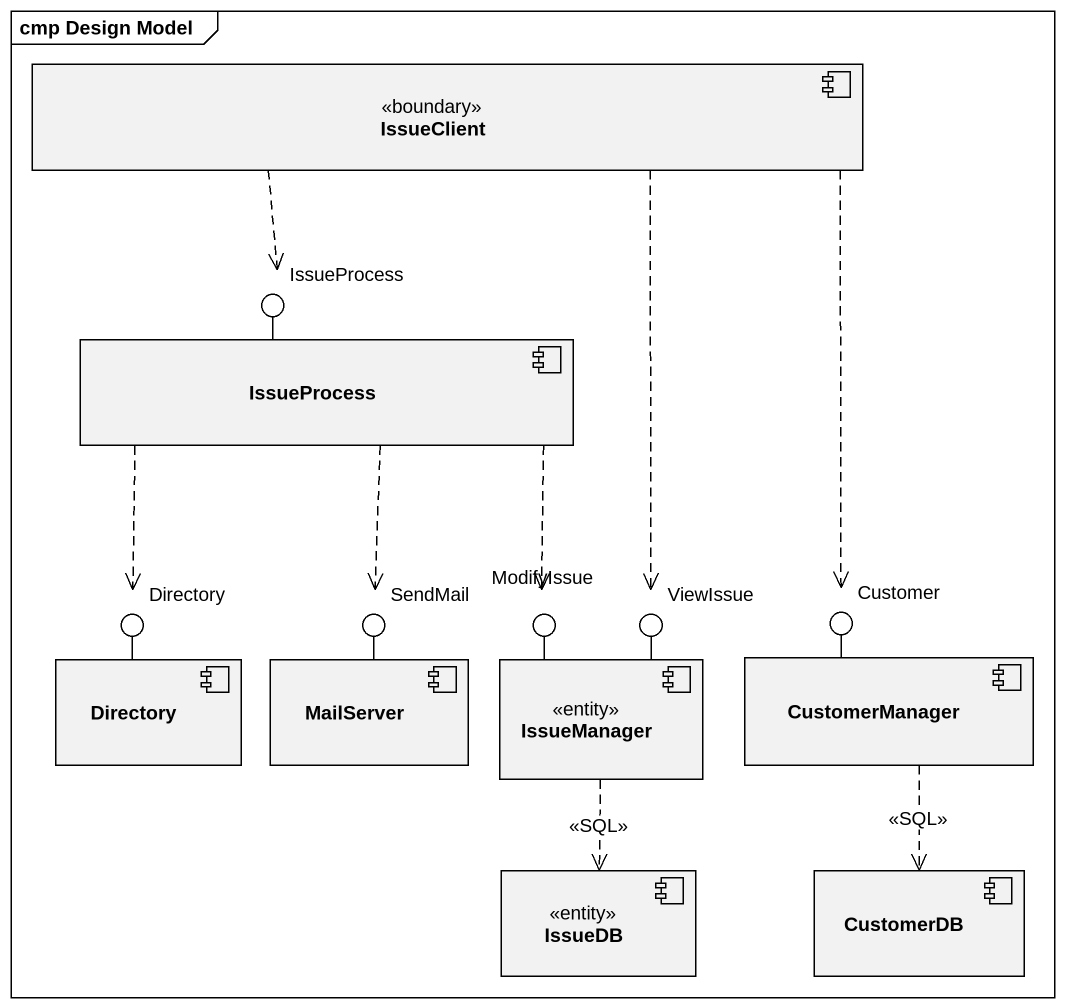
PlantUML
@startuml
mainframe cmp Design Model
component IssueClient <<boundary>>
() IssueProcess
component "IssueProcess" as IssueProcess_2
() Directory
() SendMail
() ModifyIssue
() ViewIssue
() Customer
component "Directory" as Directory_2
component MailServer
component IssueManager <<entity>>
component CustomerManager
component IssueDB <<entity>>
component CustomerDB
IssueProcess_2 -up- IssueProcess
Directory_2 -up- Directory
MailServer -up- SendMail
IssueManager -up- ModifyIssue
IssueManager -up- ViewIssue
CustomerManager -up- Customer
IssueClient ..> IssueProcess
IssueClient ..> ViewIssue
IssueClient ..> Customer
IssueProcess_2 ..> Directory
IssueProcess_2 ..> SendMail
IssueProcess_2 ..> ModifyIssue
IssueManager ..> IssueDB : <<SQL>>
CustomerManager ..> CustomerDB : <<SQL>>
@enduml
